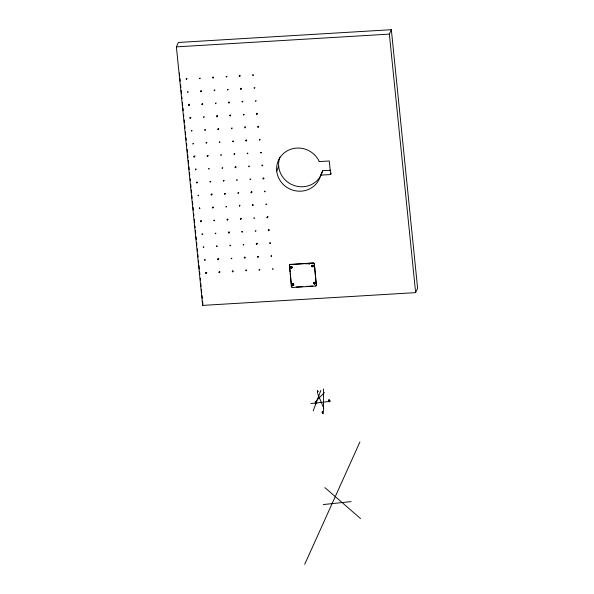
<?xml version="1.0" encoding="UTF-8"?>
<svg xmlns="http://www.w3.org/2000/svg" width="594" height="594" viewBox="0 0 594 594"><rect width="100%" height="100%" fill="white"/><g stroke="black" fill="none" stroke-linecap="round" stroke-linejoin="round"><path stroke-width="0.89" d="M312.711 265.318C314.426 265.481 311.791 267.5 312.236 265.444C313.276 265.117 315.162 267.634 314.315 263.818A0.898 0.854 24.2 0 0 313.342 263.008L290.266 264.389A0.898 0.854 24.2 0 0 289.471 265.303L289.56 267.285L291.09 267.746M291.973 267.397C290.971 268.421 288.402 267.307 291.26 266.751C293.191 267.359 289.657 268.02 291.877 267.612M190.177 117.315L190.956 117.694M195.426 169.008C196.718 170.686 194.156 169.75 196.302 169.03M202.168 103.72L202.851 104.061M207.417 155.405L208.204 155.665M215.05 90.021C212.986 90.407 215.325 91.595 214.167 89.998M212.674 207.016L213.038 207.484L213.543 207.202M218.117 128.601L218.889 129.024M217.924 258.702L218.369 259.184L218.807 258.687M223.374 180.294C224.755 182.024 221.918 180.999 224.235 180.517M240.607 218.302L240.926 218.8L241.461 218.57M245.864 269.988C247.067 271.599 244.721 270.708 246.74 270.018M252.599 204.663L253.326 205.019M260.239 139.315C258.887 141.587 259.637 139.204 259.355 139.33M257.855 256.385L258.694 256.578M293.636 284.326L293.124 285.046L291.275 284.437L289.664 267.604L290.139 271.918M291.906 267.441C292.523 266.958 289.768 267.27 291.78 267.619M316.35 285.172L316.283 283.241L316.35 285.172A0.898 0.854 24.2 0 1 315.548 286.085L292.478 287.466A0.898 0.854 24.2 0 1 291.498 286.657C289.983 283.182 293.117 285.848 293.659 284.808M292.827 284.689C293.087 284.689 292.656 283.1 293.733 284.251M313.112 266.105C311.308 264.701 311.954 268.013 313.328 266.127M314.315 263.818L314.478 265.511L313.699 265.718M316.283 283.241C315.681 283.271 313.253 282.603 314.612 282.982C314.879 284.957 313.172 281.459 315.117 282.893M314.545 266.053L316.119 282.93L314.538 266.038L313.268 266.253L313.535 265.726M290.919 267.508L291.075 266.832L291.78 266.958M292.775 283.991C291.832 285.031 294.513 285.202 293.391 284.081M293.577 284.474L292.775 284.288M293.525 284.719C293.005 285.803 292.322 283.293 292.278 284.749M312.993 266.364L312.125 266.03L312.756 265.295M312.206 265.221A0.809 0.772 24.2 0 0 312.734 266.587C314.033 266.164 311.702 265.043 312.437 266.342M314.3 283.709C314.018 280.398 314.924 284.845 314.805 283.642M314.003 283.071L314.508 283.576A0.809 0.772 24.2 0 1 313.884 283.034L314.263 282.551M312.734 266.535C311.538 266.491 312.607 264.686 313.201 265.852M187.11 78.735C184.756 79.039 187.585 80.287 186.249 78.75M230.108 114.924L230.784 115.385M232.299 128.029C231.148 129.834 231.623 127.97 231.422 128.007M235.358 166.61L236.108 167.025M252.784 74.562C254.388 76.322 251.321 75 253.348 75.074M254.982 87.63C254.069 89.256 254.128 87.867 254.098 87.645M258.048 126.21L258.68 126.737M263.305 177.896L264.04 178.349M313.929 283.1L314.634 282.774M316.231 282.744L315.934 283.331C313.662 283.62 317.619 282.729 315.451 282.944M314.085 282.588L313.862 283.212M212.867 76.916L213.536 77.42M204.366 116.706C203.245 118.622 203.601 116.55 203.527 116.795M206.133 142.285C207.202 144.082 205.019 143.154 206.964 142.315M227.034 76.388C226.158 77.821 226.18 76.589 226.166 76.314M200.69 220.649L201.076 221.213L201.559 220.723M205.94 272.342L206.452 272.898L206.786 272.327M228.638 231.935L229.054 232.544L229.462 231.972M268.555 229.588L268.815 230.116L269.379 229.93M315.288 282.952C313.127 285.818 314.434 280.836 314.946 283.412M200.883 90.592L201.091 91.142L201.67 91.016M240.815 88.202L241.468 88.744M244.283 114.352C241.84 114.664 244.877 115.852 243.443 114.36M246.065 139.887L246.792 140.384M249.532 166.038C248.114 167.879 249.064 165.785 248.678 166.008M251.321 191.58L251.566 192.144L252.146 191.929M262.845 165.243C262.377 165.125 261.694 167.189 262.073 164.828M312.281 265.778L312.125 266.03M313.09 266.29L313.075 265.674L312.399 265.637M313.201 410.833L320.842 390.369M176.388 46.874L178.371 42.464L391.342 29.7L417.612 288.224L415.629 292.634L202.658 305.398L176.388 46.874L389.36 34.11L391.342 29.7M202.658 305.398L202.955 304.744M276.715 170.953L278.697 166.543M331.311 173.077L330.65 174.547L320.649 175.141A22.468 21.391 24.2 0 1 287.593 187.808A22.468 21.391 24.2 0 1 284.058 153.007A22.468 21.391 24.2 0 1 319.268 161.583L319.394 161.308M320.649 175.141L322.631 170.73L330.754 170.248M289.352 265.555A0.898 0.854 24.2 0 1 290.154 264.642L290.266 264.389M289.582 267.797L289.879 267.144L290.793 267.01A0.809 0.772 24.2 0 0 291.342 267.552L291.372 267.671M290.511 267.352L290.652 266.899M290.548 267.523L290.815 266.944M291.09 267.872L291.691 267.582M291.275 284.422L290.317 273.671M291.335 285.023L291.632 284.37L292.545 284.244A0.809 0.772 24.2 0 0 293.154 284.801M291.936 287.006A0.898 0.854 24.2 0 1 291.609 286.412L291.431 284.615L292.397 284.125M292.5 284.875L293.065 284.83M292.478 287.466L292.59 287.221A0.898 0.854 24.2 0 1 292.337 287.199M308.991 264.137L309.214 263.632L305.516 263.855M290.154 264.642L313.342 263.008M312.385 266.595L312.422 266.194M313.409 266.149L314.189 266.105L314.478 265.473M304.722 564.3L359.927 441.966M216.335 103.066C215.756 102.784 215.444 104.759 215.548 103.118M194.179 155.925L194.639 156.601L194.929 155.955M228.839 101.878L228.987 102.443L229.574 102.383M221.584 154.752C220.248 156.571 221.027 154.433 220.775 154.767M199.436 207.61C200.713 209.326 198.144 208.405 199.888 208.294M211.405 193.934L211.887 194.572L212.177 193.926M256.244 100.713C255.13 102.317 255.539 100.527 255.435 100.735M202.844 233.88C201.5 235.551 202.354 233.717 201.99 233.732M261.501 152.398C259.222 152.376 261.902 153.853 260.729 152.406M216.662 245.619C218.043 247.282 215.273 246.362 217.1 246.265M266.751 204.091C266.357 203.794 265.763 205.762 265.941 204.017M256.593 243.228L256.95 243.867L257.402 243.295M293.02 284.905L293.488 284.764M188.38 91.78C187.719 91.35 187.749 93.607 187.533 91.81M188.929 104.24L189.382 104.915L189.649 104.232M193.614 143.503C192.664 145.01 192.887 143.288 192.842 143.436M228.289 89.427C227.272 91.008 227.487 89.182 227.547 89.397M216.892 115.526L217.315 116.238L217.582 115.555M233.568 141.075C231.103 141.313 234.207 142.389 232.796 141.082M256.794 113.172L256.92 113.773L257.506 113.706M234.11 153.534C235.009 155.279 233.123 154.648 234.86 153.564M238.795 192.798C236.561 192.775 239.204 194.223 238.083 192.768M227.391 218.904L227.361 219.416L228.081 219.476M239.367 205.22C240.191 207.046 238.469 206.207 240.11 205.249M230.762 245.248C229.455 246.777 230.22 245.159 229.923 245.062M220.077 271.889L219.253 271.777M267.322 216.513L267.671 217.226L267.983 216.506M244.617 256.905L245.27 257.506M292.642 284.014L293.726 284.036M200.356 78.096C199.547 79.707 199.369 77.844 199.666 78.141M205.606 129.782C203.185 129.871 206.185 131.17 204.937 129.752M210.863 181.474C208.427 181.393 211.39 182.989 210.15 181.445M250.794 179.084C249.614 180.769 250.119 178.653 250.074 179.084M204.715 259.266C205.91 261.063 203.334 260.038 205.22 259.957M256.044 230.769C255.182 232.373 255.13 230.531 255.323 230.776M232.677 270.56L233.152 271.287M292.783 284.207L293.132 284.526M290.941 266.713L291.951 266.765M239.605 75.134L239.597 75.742L240.258 75.742M244.854 126.826C245.389 128.616 244.179 128.022 245.448 126.819M273.233 268.8C272.453 270.315 272.297 268.473 272.601 268.778M316.505 400.512L324.413 392.589M291.023 266.758L291.944 266.921M197.49 182.336L196.733 182.046M222.802 167.82C221.718 169.505 222.074 167.233 222.201 167.827M225.423 193.666L224.666 193.377M214.738 220.307C212.266 220.352 215.644 221.614 213.996 220.092M203.987 247C203.839 246.621 202.985 248.507 203.348 246.814M242.604 231.682C240.34 231.534 243.458 233.041 241.936 231.422M231.92 258.331C231.794 257.907 230.94 259.86 231.281 258.138M270.537 243.013C268.228 242.946 271.488 244.342 269.854 242.671M259.853 269.654C258.405 271.607 259.66 268.926 259.184 269.386M291.127 266.899L291.899 267.129M292.872 284.132L293.28 284.088M192.166 130.702C192.048 130.39 191.082 132.113 191.498 130.435M220.062 142.048C220.003 141.855 218.963 143.377 219.431 141.766M209.34 168.703C209.4 168.384 208.271 170.129 208.746 168.406M247.958 153.393C247.95 153.185 246.896 154.722 247.349 152.97M198.693 195.329C197.535 196.829 198.403 194.721 198.092 195.122M237.31 180.019C236.041 181.474 237.162 179.47 236.672 179.692M226.626 206.66C226.633 206.356 225.572 208.063 226.032 206.452M215.28 233.152C215.214 234.934 215.756 232.744 215.904 233.316M312.511 265.577L312.897 265.615M265.169 191.372C264.018 192.753 265.139 190.785 264.605 191.016M254.484 218.013C253.697 219.431 254.017 217.456 253.965 217.775M243.8 244.654C243.822 243.948 243.035 246.369 243.28 244.424M271.733 255.984C269.587 255.784 272.743 257.328 271.191 255.71M322.728 412.377L322.579 413.186L323.507 412.815L323.099 413.417L322.089 413.001L322.29 411.382L323.27 411.553L322.379 411.649L322.832 412.169M310.855 403.586L328.311 401.559M323.233 504.558L351.128 501.603M319.268 161.583L329.269 160.981L330.65 174.547M296.28 286.999L302.74 286.612M306.43 286.39L312.889 286.004M316.32 403.385L315.258 403.705L316.728 403.623M291.29 268.013L291.35 268.013A0.988 0.943 24.2 0 1 290.459 267.04M292.916 284.764L292.731 284.66M291.335 267.27L290.912 267.144M316.075 402.858L315.399 401.975L316.439 401.848L315.392 401.596L315.154 402.331L316.105 403.185M324.903 487.615L360.521 518.547M317.745 393.815L323.775 408.226M389.36 34.11L415.629 292.634M309.214 263.632L309.259 264.063M179.403 72.988L179.685 75.75M179.967 78.505L180.242 81.267M180.621 84.949L180.903 87.712M181.177 90.474L181.46 93.236M181.838 96.919L182.024 98.76M182.395 102.443L182.677 105.205M182.959 107.967L183.242 110.729M183.613 114.404L183.798 116.246M184.177 119.929L184.452 122.691M184.734 125.453L185.016 128.215M185.387 131.898L185.67 134.66M185.952 137.422L186.234 140.184M186.605 143.867L186.791 145.708M187.169 149.384L187.444 152.146M187.726 154.908L188.008 157.67M188.291 160.432L188.573 163.194M188.944 166.877L189.226 169.639M189.508 172.401L189.783 175.163M190.162 178.846L190.347 180.687M190.719 184.363L191.001 187.125M191.283 189.887L191.565 192.649M191.847 195.411L192.122 198.173M192.501 201.856L192.775 204.618M193.057 207.38L193.34 210.142M193.711 213.825L193.904 215.659M194.275 219.342L194.557 222.104M194.929 225.787L195.114 227.628M195.396 230.39L195.678 233.152M196.05 236.835L196.332 239.597M196.614 242.359L196.896 245.122M197.267 248.804L197.55 251.559M197.832 254.321L198.114 257.083M198.485 260.766L198.671 262.607M198.953 265.37L199.324 269.052M199.606 271.814L199.888 274.577M200.26 278.259L200.445 280.086M200.817 283.739L201.099 286.479M201.373 289.219L201.656 291.958M202.027 295.612L202.302 298.351M202.584 301.091L202.858 303.831M242.983 101.27C240.874 101.93 243.325 102.829 242.1 101.284M323.411 388.907L323.507 410.84M316.053 402.925A1.5 1.426 24.2 0 1 316.699 403.423M322.631 170.73A22.468 21.391 24.2 0 1 294.646 185.692A22.468 21.391 24.2 0 1 279.908 157.165M293.755 285.165A0.988 0.943 24.2 0 1 292.218 284.199M292.337 283.873A0.988 0.943 24.2 0 1 292.515 283.657M293.139 285.083A0.809 0.772 24.2 0 1 292.411 284.207M292.315 267.59A0.988 0.943 24.2 0 1 291.684 268.065M291.335 267.849A0.809 0.772 24.2 0 1 290.666 266.981M313.335 266.632A0.988 0.943 24.2 0 1 311.984 265.228M315.317 283.62A0.988 0.943 24.2 0 1 313.914 283.835A0.988 0.943 24.2 0 1 313.729 282.454M314.538 283.813A0.809 0.772 24.2 0 1 313.959 282.454M316.461 284.92A0.898 0.854 24.2 0 1 315.741 285.825M313.224 263.253A0.898 0.854 24.2 0 1 314.204 264.063M312.763 266.312A0.809 0.772 24.2 0 1 312.132 265.808M188.565 105.086C189.434 106.571 189.568 103.891 188.573 105.049M189.88 118.006C190.889 119.461 190.8 116.684 189.894 117.924M193.815 156.771C194.847 158.234 194.661 155.509 193.822 156.734M196.443 182.618C197.349 184.103 197.512 181.333 196.443 182.618M200.564 91.365C201.5 92.835 201.611 90.073 200.579 91.283M201.871 104.292C202.71 105.843 203.029 102.91 201.871 104.292M200.378 221.384C201.114 222.936 201.626 220.07 200.386 221.347M207.128 155.977C207.9 157.521 208.353 154.655 207.128 155.977M212.555 77.651C213.357 79.217 213.714 76.262 212.555 77.651M205.635 273.077C206.526 274.554 206.697 271.814 205.635 273.032M211.063 194.743C211.91 196.243 212.103 193.547 211.07 194.706M212.377 207.662C213.246 209.17 213.469 206.37 212.392 207.581M216.498 116.417C217.367 117.894 217.501 115.214 216.506 116.372M217.812 129.336C218.815 130.836 218.755 127.918 217.812 129.336M217.627 259.355C218.681 260.818 218.473 258.011 217.649 259.274M218.941 272.275C219.943 273.789 219.891 270.827 218.941 272.275M224.376 193.948C225.393 195.404 225.289 192.642 224.376 193.948M228.497 102.695C229.514 104.15 229.418 101.366 228.512 102.614M229.811 115.615C230.71 117.152 230.888 114.204 229.811 115.615M227.005 219.787C227.844 221.258 228.163 218.562 227.005 219.75M228.311 232.714C229.202 234.214 229.41 231.37 228.319 232.67M235.061 167.308C235.9 168.852 236.212 165.919 235.061 167.308M239.182 76.054C240.125 77.524 240.199 74.74 239.196 75.973M232.254 271.48C233.026 272.958 233.435 270.307 232.261 271.436M240.488 88.974C241.335 90.526 241.639 87.6 240.488 88.974M240.31 218.993C241.127 220.56 241.431 217.604 240.31 218.993M245.745 140.659C246.755 142.166 246.681 139.248 245.745 140.659M244.253 257.759C245.025 259.244 245.463 256.571 244.253 257.714M250.995 192.352C251.811 193.904 252.101 191.038 251.002 192.308M252.309 205.272C253.408 206.764 253.118 203.809 252.309 205.272M256.43 114.018C257.469 115.511 257.351 112.563 256.43 114.018M257.744 126.945C258.635 128.467 258.85 125.557 257.744 126.945M256.252 244.037C257.209 245.53 257.224 242.716 256.252 244M257.558 256.957C258.479 258.509 258.538 255.546 257.558 256.957M262.993 178.631C263.951 180.153 263.974 177.242 262.993 178.631M266.929 217.397C267.701 218.934 268.198 216.06 266.936 217.359M268.243 230.316C269.045 231.89 269.401 228.928 268.243 230.316M317.486 390.83L317.53 393.005L317.627 391.305A1.708 1.626 24.2 0 0 318.206 391.58L318.176 391.335A1.388 1.322 24.2 0 1 317.471 390.837M329.017 399.71L328.66 401.381L329.284 401.856L329.232 401.344L330.167 401.047L329.017 399.71M329.9 401.061L329.202 401.099L329.106 400.133L329.9 401.061"/></g></svg>
